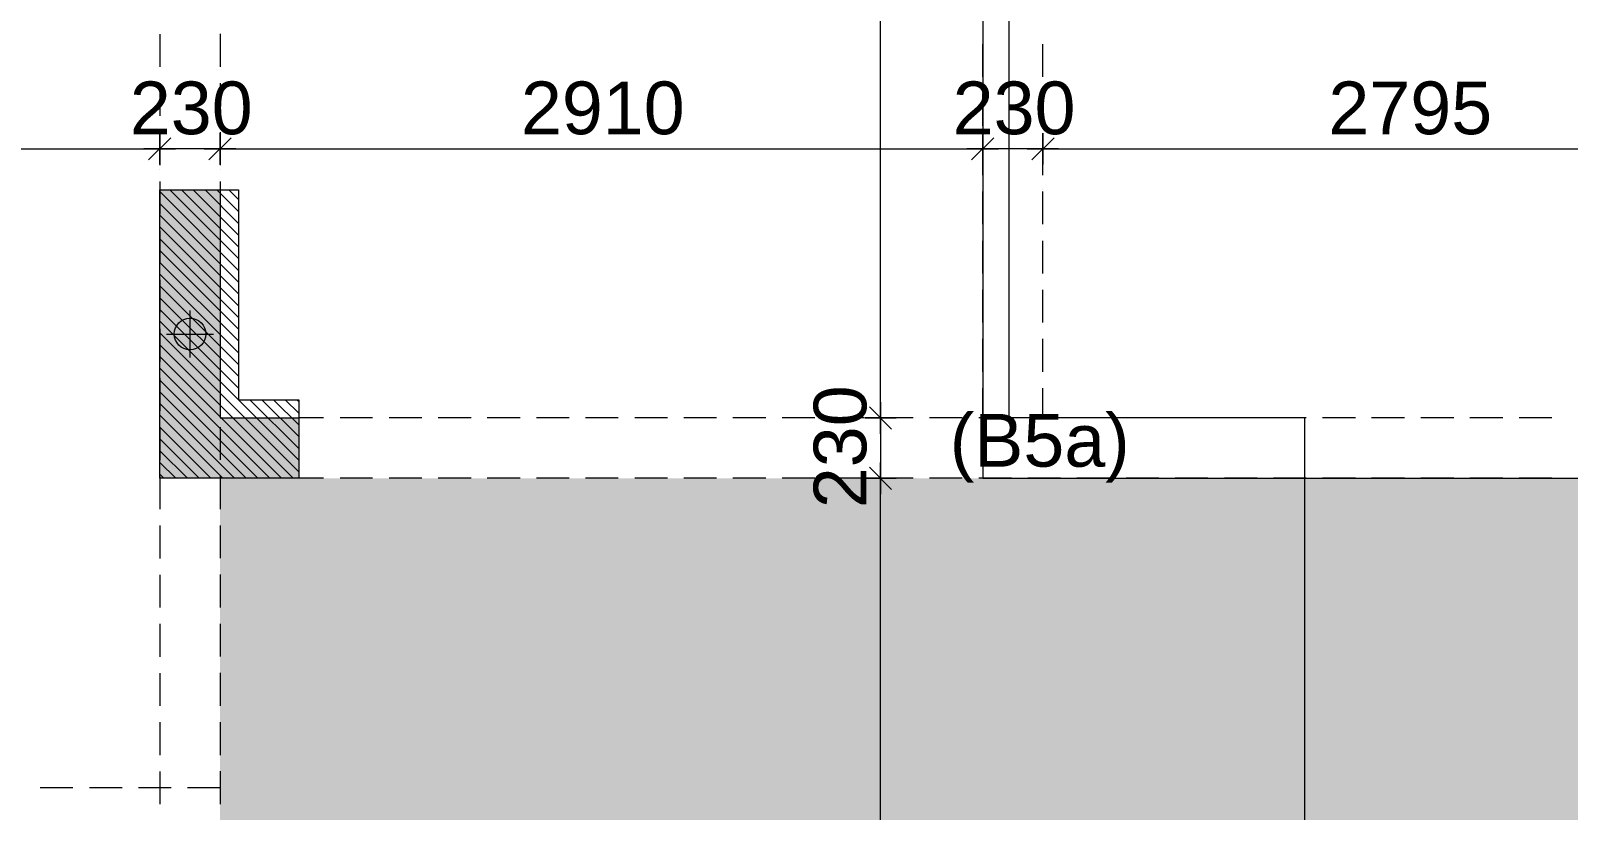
# Model space of a CAD drawing. Header units: millimetres. Extents: x -1303 to 98744, y -1303 to 90097.
# Drawn here: x 12321 to 18189, y 17016 to 19989 of the extents above; entities that cross this region are included whole.
import ezdxf

# ---------------------------------------------------------------- set-up
doc = ezdxf.new("R2010")
doc.units = ezdxf.units.MM
doc.layers.add('PDF_Geometry', color=7, linetype='Continuous')
doc.layers.add('PDF_Text', color=7, linetype='Continuous')
doc.layers.add('PDF_Solid Fills', color=192, linetype='Continuous', true_color=0xc2c0c0c0)
doc.styles.add('PDF ArialMT', font='arial.ttf')

msp = doc.modelspace()

# ---------------------------------------------------------------- hatches: boundary and pattern name
at = {"layer": 'PDF_Solid Fills'}
msp.add_hatch(color=256, dxfattribs=at).paths.add_polyline_path([(12814.30857, 19382.7525), (13044.24764, 19382.7525), (13044.24764, 18512.67482), (13344.25925, 18512.67482), (13344.25925, 18282.73679), (12814.30857, 18282.73679)])
at = {"layer": 'PDF_Solid Fills', "true_color": 0x00007f}
h = msp.add_hatch(color=254, dxfattribs=at)
h.paths.add_polyline_path([(12814.30857, 16872.72168), (12814.30857, 15026.95077), (9799.20871, 14960.09316), (9658.30121, 14967.03233), (9514.00728, 14987.42836), (9368.02118, 15022.38044), (9222.54335, 15072.39683), (9079.77321, 15137.90008), (8942.25007, 15218.63604), (8812.34276, 15314.0138), (8692.25382, 15422.7637), (8584.01219, 15543.36091), (8489.14272, 15673.68971), (8408.99871, 15811.5517), (8344.08741, 15954.57597), (8294.664, 16100.30898), (8260.38859, 16246.37773), (8240.58554, 16390.84108), (8234.23832, 16531.75065), (8234.23832, 16872.72168)], flags=0)
h.paths.add_polyline_path([(22479.26705, 17272.68137), (22479.26705, 15241.31724), (19209.26177, 15168.7901), (19209.26177, 17272.68137)], flags=0)
h.paths.add_polyline_path([(25959.23687, 17272.68137), (25959.23687, 15322.73089), (22709.2898, 15246.39481), (22709.2898, 17272.68137)], flags=0)
h.paths.add_polyline_path([(32124.25101, 18282.73679), (32124.25101, 15455.26118), (26189.25962, 15327.89318), (26189.25962, 18282.73679)], flags=0)
h.paths.add_polyline_path([(36934.25928, 16872.72168), (36934.25928, 15561.8943), (32354.27376, 15460.33875), (32354.27376, 16872.72168)], flags=0)
h.paths.add_polyline_path([(50274.26033, 16872.72168), (50274.26033, 15857.75915), (45694.27273, 15756.20359), (45694.27273, 16872.72168)], flags=0)
h.paths.add_polyline_path([(59929.31471, 17272.68137), (59929.31471, 16071.87252), (56669.29721, 15999.59848), (56669.29721, 17272.68137)], flags=0)
h.paths.add_polyline_path([(63419.27024, 17272.68137), (63419.27024, 16149.30779), (60159.25274, 16076.95111), (60159.25274, 17272.68137)], flags=0)
h.paths.add_polyline_path([(69584.28231, 18282.73679), (69584.28231, 16285.98588), (63649.29506, 16154.3864), (63649.29506, 18282.73679)], flags=0)
h.paths.add_polyline_path([(74394.29472, 16872.72168), (74394.29472, 16409.62861), (69814.31126, 16291.06242), (69814.31126, 16872.72168)], flags=0)
h.paths.add_polyline_path([(18979.23903, 18282.73679), (18979.23903, 15163.7115), (13044.24764, 15027.79686), (13044.24764, 18282.73679), (18944.28591, 18282.73679)], flags=0)
h.paths.add_polyline_path([(56439.27239, 18282.73679), (56439.27239, 15994.4362), (50504.281, 15862.83775), (50504.281, 18282.73679)], flags=0)

# ---------------------------------------------------------------- linework, layer by layer
at = {"layer": 'PDF_Geometry', "color": 9, "lineweight": 0, "true_color": 0xc0c0c0}
for points in [[(13535.43832, 32805.60421), (13454.19305, 32817.45153), (13454.19305, 32147.18531), (13353.48462, 32097.25466), (13353.48462, 31997.39128), (15954.15242, 31997.39128), (15954.15242, 18282.31322), (17183.82026, 18282.31322), (17183.82026, 18512.50539), (15954.15242, 18512.50539)], [(13353.48462, 32147.18531), (13454.19305, 32097.25466), (14953.83064, 32097.25466), (14953.83064, 32397.68983), (15053.69298, 32397.68983), (15053.69298, 32097.25466), (15954.15242, 32097.25466), (15954.15242, 32397.68983), (16054.01475, 32397.68983), (16054.01475, 32097.25466), (17653.51469, 32097.25466), (17653.51469, 31997.39128), (16054.01475, 31997.39128), (16054.01475, 18512.50539)], [(17183.82026, 14994.45224), (17183.82026, 18282.31322), (41183.93514, 18282.31322), (40953.74504, 18282.31322)]]:
    msp.add_lwpolyline(points, dxfattribs=at)
at = {"layer": 'PDF_Geometry', "color": 122, "lineweight": 0, "true_color": 0x00b88a}
for points in [[(15564.01004, 18552.28298), (15564.01004, 18531.97062), (15564.01004, 24937.58828), (15564.01004, 24917.27592)], [(8253.70251, 19539.06317), (12794.08196, 19539.06317), (12773.77168, 19539.06317)], [(13043.73936, 19539.06317), (12813.54719, 19539.06317)], [(13083.5159, 19539.06317), (13064.05068, 19539.06317), (15933.8411, 19539.06317), (15913.53081, 19539.06317)], [(16183.49849, 19539.06317), (15954.15242, 19539.06317)], [(16224.12113, 19539.06317), (16203.81085, 19539.06317), (18958.50518, 19539.06317), (18939.03995, 19539.06317)], [(15564.01004, 18512.50539), (15564.01004, 18282.31322)], [(15564.01004, 15137.47652), (15564.01004, 15118.01233), (15564.01004, 18262.00294), (15564.01004, 18242.53771)]]:
    msp.add_lwpolyline(points, dxfattribs=at)
at = {"layer": 'PDF_Geometry', "color": 157, "lineweight": 0, "true_color": 0x3f5f7f}
for points in [[(12813.54719, 19976.59793), (12813.54719, 19852.19279)], [(13043.73936, 19977.44505), (13043.73936, 19852.19279)], [(15954.15242, 19813.26441), (15954.15242, 19938.51459)], [(16183.49849, 19813.26441), (16183.49849, 19938.51459)], [(12813.54719, 19789.5677), (12813.54719, 19664.31544)], [(13043.73936, 19789.5677), (13043.73936, 19665.16256)], [(15954.15242, 19626.2321), (15954.15242, 19750.63724)], [(16183.49849, 19626.2321), (16183.49849, 19750.63724)], [(12813.54719, 19601.69034), (12813.54719, 19477.28313)], [(13043.73936, 19602.53539), (13043.73936, 19477.28313)], [(15954.15242, 19438.35475), (15954.15242, 19563.60701)], [(16183.49849, 19438.35475), (16183.49849, 19563.60701)], [(12813.54719, 19414.65804), (12813.54719, 19289.40578)], [(13043.73936, 19414.65804), (13043.73936, 19289.40578)], [(15954.15242, 19251.32244), (15954.15242, 19375.72758)], [(16183.49849, 19251.32244), (16183.49849, 19375.72758)], [(12813.54719, 19226.78068), (12813.54719, 19101.52842)], [(13043.73936, 19227.62573), (13043.73936, 19102.37555)], [(15954.15242, 19063.44509), (15954.15242, 19188.69735)], [(16183.49849, 19063.44509), (16183.49849, 19188.69735)], [(12813.54719, 19039.74838), (12813.54719, 18914.49612)], [(13043.73936, 19039.74838), (13043.73936, 18914.49612)], [(15954.15242, 18876.41279), (15954.15242, 19000.81999)], [(16183.49849, 18876.41279), (16183.49849, 19000.81999)], [(12813.54719, 18851.87102), (12813.54719, 18726.61876)], [(13043.73936, 18852.71815), (13043.73936, 18727.46589)], [(15954.15242, 18688.53543), (15954.15242, 18813.78769)], [(16183.49849, 18688.53543), (16183.49849, 18813.78769)], [(12813.54719, 18664.83872), (12813.54719, 18539.58853)], [(13043.73936, 18664.83872), (13043.73936, 18539.58853)], [(15954.15242, 18512.50539), (15954.15242, 18625.91034)], [(16183.49849, 18512.50539), (16183.49849, 18625.91034)], [(13438.96033, 18512.50539), (13344.17453, 18512.50539)], [(13625.9916, 18512.50539), (13501.58647, 18512.50539)], [(13813.86896, 18512.50539), (13688.61773, 18512.50539)], [(14001.74735, 18512.50539), (13876.49509, 18512.50539)], [(14188.77862, 18512.50539), (14063.52636, 18512.50539)], [(14376.65597, 18512.50539), (14251.40474, 18512.50539)], [(14563.68828, 18512.50539), (14438.43601, 18512.50539)], [(14751.56563, 18512.50539), (14626.31337, 18512.50539)], [(14938.5969, 18512.50539), (14814.19176, 18512.50539)], [(15126.47529, 18512.50539), (15001.22303, 18512.50539)], [(15313.50655, 18512.50539), (15189.10038, 18512.50539)], [(15501.38392, 18512.50539), (15376.13269, 18512.50539)], [(15689.26231, 18512.50539), (15564.01004, 18512.50539)], [(15876.29357, 18512.50539), (15751.04131, 18512.50539)], [(16064.17196, 18512.50539), (15938.9197, 18512.50539)], [(16251.20219, 18512.50539), (16125.94993, 18512.50539)], [(16439.07955, 18512.50539), (16313.82936, 18512.50539)], [(16626.11185, 18512.50539), (16501.70672, 18512.50539)], [(16813.98921, 18512.50539), (16688.73695, 18512.50539)], [(17001.02151, 18512.50539), (16876.61638, 18512.50539)], [(17188.89887, 18512.50539), (17063.64661, 18512.50539)], [(17376.77622, 18512.50539), (17251.52396, 18512.50539)], [(17563.80853, 18512.50539), (17438.55627, 18512.50539)], [(17751.68588, 18512.50539), (17626.43362, 18512.50539)], [(17938.71819, 18512.50539), (17813.46592, 18512.50539)], [(18126.59554, 18512.50539), (18001.34328, 18512.50539)], [(12813.54719, 18476.96136), (12813.54719, 18351.7091)], [(13043.73936, 18476.96136), (13043.73936, 18352.55623)], [(12813.54719, 18289.08401), (12813.54719, 18164.67887)], [(13043.73936, 18289.93113), (13043.73936, 18164.67887)], [(13438.96033, 18282.31322), (13344.17453, 18282.31322)], [(13625.9916, 18282.31322), (13501.58647, 18282.31322)], [(13813.86896, 18282.31322), (13688.61773, 18282.31322)], [(14001.74735, 18282.31322), (13876.49509, 18282.31322)], [(14188.77862, 18282.31322), (14063.52636, 18282.31322)], [(14376.65597, 18282.31322), (14251.40474, 18282.31322)], [(14563.68828, 18282.31322), (14438.43601, 18282.31322)], [(14751.56563, 18282.31322), (14626.31337, 18282.31322)], [(14938.5969, 18282.31322), (14814.19176, 18282.31322)], [(15126.47529, 18282.31322), (15001.22303, 18282.31322)], [(15313.50655, 18282.31322), (15189.10038, 18282.31322)], [(15501.38392, 18282.31322), (15376.13269, 18282.31322)], [(15689.26231, 18282.31322), (15564.01004, 18282.31322)], [(15876.29357, 18282.31322), (15751.04131, 18282.31322)], [(16064.17196, 18282.31322), (15938.9197, 18282.31322)], [(16251.20219, 18282.31322), (16125.94993, 18282.31322)], [(16439.07955, 18282.31322), (16313.82936, 18282.31322)], [(16626.11185, 18282.31322), (16501.70672, 18282.31322)], [(16813.98921, 18282.31322), (16688.73695, 18282.31322)], [(17001.02151, 18282.31322), (16876.61638, 18282.31322)], [(17188.89887, 18282.31322), (17063.64661, 18282.31322)], [(17376.77622, 18282.31322), (17251.52396, 18282.31322)], [(17563.80853, 18282.31322), (17438.55627, 18282.31322)], [(17751.68588, 18282.31322), (17626.43362, 18282.31322)], [(17938.71819, 18282.31322), (17813.46592, 18282.31322)], [(18126.59554, 18282.31322), (18001.34328, 18282.31322)], [(12813.54719, 18102.05171), (12813.54719, 17976.80152)], [(13043.73936, 18102.05171), (13043.73936, 17977.64657)], [(12813.54719, 17914.17435), (12813.54719, 17789.76921)], [(13043.73936, 17915.02148), (13043.73936, 17789.76921)], [(12813.54719, 17727.14412), (12813.54719, 17601.89186)], [(13043.73936, 17727.14412), (13043.73936, 17602.73691)], [(12813.54719, 17539.26469), (12813.54719, 17414.0145)], [(13043.73936, 17540.11182), (13043.73936, 17414.85956)], [(12813.54719, 17352.23446), (12813.54719, 17226.9822)], [(13043.73936, 17352.23446), (13043.73936, 17226.9822)], [(12813.54719, 17164.35711), (12813.54719, 17039.10484)], [(13043.73936, 17165.20216), (13043.73936, 17039.9499)], [(12357.3933, 17102.57706), (12482.64556, 17102.57706)], [(12545.27169, 17102.57706), (12670.52292, 17102.57706)], [(12732.30295, 17102.57706), (12857.55418, 17102.57706)], [(12920.18032, 17102.57706), (13043.73936, 17102.57706)]]:
    msp.add_lwpolyline(points, dxfattribs=at)
at = {"layer": 'PDF_Geometry', "color": 122, "lineweight": 0, "true_color": 0x00b88a}
for points in [[(12813.54719, 19478.97738), (12813.54719, 19599.15104)], [(13043.73936, 19599.15104), (13043.73936, 19478.97738)], [(15954.15242, 19478.97738), (15954.15242, 19599.15104)], [(16183.49849, 19599.15104), (16183.49849, 19478.97738)], [(12873.63402, 19539.06317), (12753.46036, 19539.06317)], [(12855.862, 19581.37799), (12771.23238, 19496.74836)], [(12983.65254, 19539.06317), (13103.82722, 19539.06317)], [(13001.42455, 19496.74836), (13086.05417, 19581.37799)], [(16014.23924, 19539.06317), (15894.06559, 19539.06317)], [(15996.46723, 19581.37799), (15911.8376, 19496.74836)], [(16124.25775, 19539.06317), (16243.58636, 19539.06317)], [(16141.18368, 19496.74836), (16226.66043, 19581.37799)], [(15606.32486, 18470.19058), (15521.69523, 18554.82021)], [(15564.01004, 18452.4196), (15564.01004, 18572.59326)], [(15503.92321, 18512.50539), (15624.09688, 18512.50539)], [(15521.69523, 18324.62804), (15606.32486, 18239.99841)], [(15564.01004, 18342.40109), (15564.01004, 18222.22743)], [(15624.09688, 18282.31322), (15503.92321, 18282.31322)]]:
    msp.add_lwpolyline(points, close=True, dxfattribs=at)
at = {"layer": 'PDF_Geometry', "lineweight": 0}
for points in [[(12813.54719, 19539.06317), (12813.54719, 19539.06317)], [(12813.54719, 19539.06317), (12813.54719, 19539.06317)], [(13043.73936, 19539.06317), (13043.73936, 19539.06317)], [(13043.73936, 19539.06317), (13043.73936, 19539.06317)], [(15954.15242, 19539.06317), (15954.15242, 19539.06317)], [(15954.15242, 19539.06317), (15954.15242, 19539.06317)], [(16183.49849, 19539.06317), (16183.49849, 19539.06317)], [(16183.49849, 19539.06317), (16183.49849, 19539.06317)], [(12813.54719, 19460.35721), (12813.54719, 19460.35721)], [(12813.54719, 19460.35721), (12813.54719, 19460.35721)], [(13043.73936, 19460.35721), (13043.73936, 19460.35721)], [(13043.73936, 19460.35721), (13043.73936, 19460.35721)], [(15954.15242, 19460.35721), (15954.15242, 19460.35721)], [(15954.15242, 19460.35721), (15954.15242, 19460.35721)], [(16183.49849, 19460.35721), (16183.49849, 19460.35721)], [(16183.49849, 19460.35721), (16183.49849, 19460.35721)], [(12813.54719, 19382.49837), (12813.54719, 19382.49837)], [(12813.54719, 19382.49837), (12813.54719, 19382.49837)], [(12813.54719, 19375.72758), (13113.98236, 19075.29241)], [(12851.63052, 19382.49837), (13113.98236, 19120.14652)], [(12896.48464, 19382.49837), (13113.98236, 19165.00064)], [(12941.33772, 19382.49837), (13113.98236, 19209.85476)], [(12987.03792, 19382.49837), (13113.98236, 19254.70887)], [(13031.89204, 19382.49837), (13113.98236, 19300.40804)], [(13043.73936, 19382.49837), (13043.73936, 19382.49837)], [(13043.73936, 19382.49837), (13043.73936, 19382.49837)], [(13076.74513, 19382.49837), (13113.98236, 19345.26216)], [(15954.15242, 19382.49837), (15954.15242, 19382.49837)], [(15954.15242, 19382.49837), (15954.15242, 19382.49837)], [(16183.49849, 19382.49837), (16183.49849, 19382.49837)], [(16183.49849, 19382.49837), (16183.49849, 19382.49837)], [(12813.54719, 19330.87554), (13113.98236, 19030.44036)], [(12813.54719, 19286.02142), (13113.98236, 18985.58625)], [(12813.54719, 19241.1673), (13113.98236, 18940.73213)], [(12813.54719, 19195.46814), (13113.98236, 18895.87801)], [(12813.54719, 19150.61402), (13113.98236, 18851.0239)], [(12813.54719, 19105.7599), (13113.98236, 18806.17185)], [(12813.54719, 19060.90579), (13113.98236, 18761.31774)], [(12813.54719, 19016.05167), (13113.98236, 18716.46362)], [(12813.54719, 18971.19963), (13113.98236, 18671.6095)], [(12813.54719, 18926.34551), (13113.98236, 18626.75539)], [(12813.54719, 18881.49139), (13344.17453, 18351.7091)], [(12813.54719, 18836.63728), (13344.17453, 18306.85706)], [(12813.54719, 18791.78316), (13323.01713, 18282.31322)], [(12813.54719, 18746.93112), (13278.16404, 18282.31322)], [(12813.54719, 18702.077), (13233.30993, 18282.31322)], [(12813.54719, 18657.22288), (13188.45685, 18282.31322)], [(12813.54719, 18612.36877), (13143.60273, 18282.31322)], [(12813.54719, 18567.51465), (13098.74862, 18282.31322)], [(13157.98936, 18581.90334), (13344.17453, 18396.56322)], [(13202.84347, 18581.90334), (13344.17453, 18441.41734)], [(13247.69759, 18581.90334), (13344.17453, 18486.27145)], [(13292.55067, 18581.90334), (13344.17453, 18531.12557)], [(13337.40478, 18581.90334), (13344.17453, 18575.97761)], [(12813.54719, 18522.66261), (13053.89553, 18282.31322)], [(15564.01004, 18512.50539), (15564.01004, 18512.50539)], [(15564.01004, 18512.50539), (15564.01004, 18512.50539)], [(15633.40592, 18512.50539), (15633.40592, 18512.50539)], [(15633.40592, 18512.50539), (15633.40592, 18512.50539)], [(15696.03206, 18512.50539), (15696.03206, 18512.50539)], [(15696.03206, 18512.50539), (15696.03206, 18512.50539)], [(15758.65818, 18512.50539), (15758.65818, 18512.50539)], [(15758.65818, 18512.50539), (15758.65818, 18512.50539)], [(15821.28431, 18512.50539), (15821.28431, 18512.50539)], [(15821.28431, 18512.50539), (15821.28431, 18512.50539)], [(15883.91045, 18512.50539), (15883.91045, 18512.50539)], [(15883.91045, 18512.50539), (15883.91045, 18512.50539)], [(15954.15242, 18512.50539), (15954.15242, 18512.50539)], [(15954.15242, 18512.50539), (15954.15242, 18512.50539)], [(12813.54719, 18477.80849), (13009.04142, 18282.31322)], [(12813.54719, 18432.95437), (12964.18834, 18282.31322)], [(12813.54719, 18387.2552), (12919.33422, 18282.31322)], [(12813.54719, 18342.40109), (12874.48011, 18282.31322)], [(12813.54719, 18297.54697), (12829.62702, 18282.31322)], [(15564.01004, 18282.31322), (15564.01004, 18282.31322)], [(15564.01004, 18282.31322), (15564.01004, 18282.31322)], [(15633.40592, 18282.31322), (15633.40592, 18282.31322)], [(15633.40592, 18282.31322), (15633.40592, 18282.31322)], [(15696.03206, 18282.31322), (15696.03206, 18282.31322)], [(15696.03206, 18282.31322), (15696.03206, 18282.31322)], [(15758.65818, 18282.31322), (15758.65818, 18282.31322)], [(15758.65818, 18282.31322), (15758.65818, 18282.31322)], [(15821.28431, 18282.31322), (15821.28431, 18282.31322)], [(15821.28431, 18282.31322), (15821.28431, 18282.31322)], [(15883.91045, 18282.31322), (15883.91045, 18282.31322)], [(15883.91045, 18282.31322), (15883.91045, 18282.31322)], [(15954.15242, 18282.31322), (15954.15242, 18282.31322)], [(15954.15242, 18282.31322), (15954.15242, 18282.31322)]]:
    msp.add_lwpolyline(points, dxfattribs=at)
at = {"layer": 'PDF_Geometry', "color": 5, "lineweight": 0}
for points in [[(12813.54719, 19382.49837), (13113.98236, 19382.49837), (13113.98236, 18581.90334), (13344.17453, 18581.90334), (13344.17453, 18282.31322), (12813.54719, 18282.31322)], [(12813.54719, 19382.49837), (13043.73936, 19382.49837), (13043.73936, 18512.50539), (13344.17453, 18512.50539), (13344.17453, 18282.31322), (12813.54719, 18282.31322)]]:
    msp.add_lwpolyline(points, close=True, dxfattribs=at)
at = {"layer": 'PDF_Geometry', "color": 20, "lineweight": 0, "true_color": 0xff4405}
for points in [[(12928.64328, 18922.11403), (12928.64328, 18742.69963)], [(12838.93608, 18832.40579), (13019.1976, 18832.40579)]]:
    msp.add_lwpolyline(points, dxfattribs=at)
msp.add_circle((12929.26695, 18832.66175), 59.94918, dxfattribs=at)
at = {"layer": 'PDF_Geometry', "color": 7, "lineweight": 0, "true_color": 0xffffff}
msp.add_circle((12929.32844, 18832.73718), 60.01062, dxfattribs=at)

# ---------------------------------------------------------------- texts
at = {"layer": 'PDF_Text', "char_height": 201.084641, "attachment_point": 4, "style": 'PDF ArialMT'}
for s, insert in [('230', (12699.64803, 19693.74102)), ('2910', (14192.10827, 19693.74102)), ('230', (15839.77521, 19693.74102)), ('2795', (17273.63396, 19693.74102))]:
    msp.add_mtext(s, dxfattribs=dict(at, insert=insert))
at = {"layer": 'PDF_Text', "insert": (15411.16231, 18168.306), "char_height": 201.084641, "attachment_point": 4, "rotation": 90, "style": 'PDF ArialMT'}
msp.add_mtext('230', dxfattribs=at)
at = {"layer": 'PDF_Text', "color": 6, "insert": (15828.47547, 18396.92114), "char_height": 201.084641, "attachment_point": 4, "style": 'PDF ArialMT'}
msp.add_mtext('(B5a)', dxfattribs=at)

doc.saveas('drawing.dxf')
